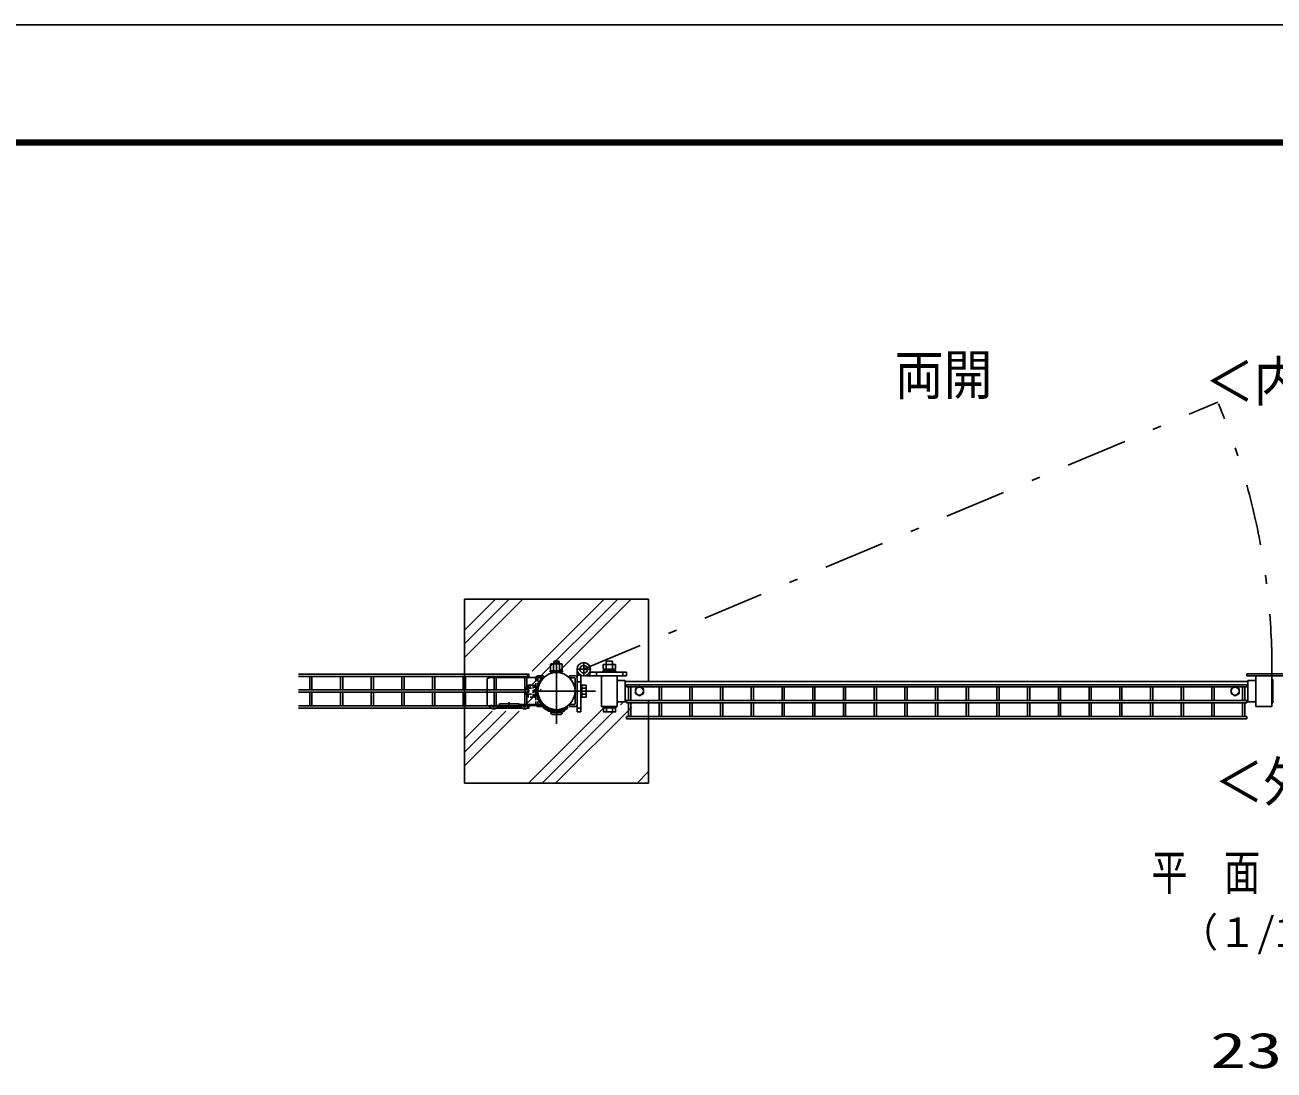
# Model space of a CAD drawing. Units: millimetres, scale not verified. Extents: x -4455 to 4455, y -3150 to 3150.
# Drawn here: x -362 to 1672, y 1448 to 3150 of the extents above; entities that cross this region are included whole.
import ezdxf
from ezdxf.enums import TextEntityAlignment as Align

# ---------------------------------------------------------------- set-up
doc = ezdxf.new("R2010")
doc.units = ezdxf.units.MM
doc.header["$LTSCALE"] = 20
doc.linetypes.add('USER1', pattern=[10.7, 5, -2.5, 0.7, -2.5])
doc.linetypes.add('USER2', pattern=[0.375, 0.25, -0.125])
for name, color, linetype, lineweight in [('0-0_外形線', 7, 'Continuous', 25), ('0-1_寸法線', 4, 'Continuous', 25), ('0-2_0', 3, 'USER2', 25), ('0-5_軸線', 2, 'USER1', 25), ('0-6_扉縦枠', 7, 'Continuous', 25), ('0-7_丁番', 3, 'Continuous', 25), ('0-9_ハッチング', 4, 'Continuous', 25), ('0-C_1', 7, 'Continuous', 25), ('0-D_継手', 3, 'Continuous', 25), ('0-E_2', 7, 'Continuous', 25), ('1-3_NER', 30, 'Continuous', 25)]:
    doc.layers.add(name, color=color, linetype=linetype, lineweight=lineweight)
doc.styles.add('ＭＳ ゴシック', font='')
doc.styles.get('ＭＳ ゴシック').set_extended_font_data('MS Gothic')

msp = doc.modelspace()

# ---------------------------------------------------------------- linework, layer by layer
at = {"layer": '0-0_外形線'}
for p, q in [((353.26, 2214.93), (653.26, 2214.93)), ((353.26, 1914.93), (353.26, 2214.93)), ((653.26, 2214.93), (653.26, 2080.43)), ((472.82, 2089.93), (482.29, 2089.93)), ((479.05, 2086.73), (482.29, 2086.73)), ((482.29, 2086.73), (482.29, 2089.93)), ((533.7, 2089.93), (524.23, 2089.93)), ((524.23, 2086.73), (524.23, 2089.93)), ((532.51, 2086.73), (524.23, 2086.73)), ((533.51, 2044.13), (533.51, 2085.73)), ((536.7, 2086.93), (536.7, 2042.93)), ((615.26, 2082.38), (602.26, 2082.38)), ((615.26, 2082.38), (615.26, 2047.48)), ((1629.26, 2080.43), (615.26, 2080.43)), ((1629.26, 2082.38), (1642.26, 2082.38)), ((1629.26, 2082.38), (1629.26, 2047.48)), ((1642.26, 2089.93), (1668.26, 2089.93)), ((1642.26, 2089.93), (1642.26, 2039.93)), ((1669.86, 2083.93), (1668.26, 2083.93)), ((1668.26, 2083.93), (1668.26, 2045.93)), ((1669.86, 2083.93), (1669.86, 2045.93)), ((631.72, 2068.68), (638.21, 2072.43)), ((631.72, 2061.18), (631.72, 2068.68)), ((631.72, 2061.18), (638.21, 2057.43)), ((644.71, 2068.68), (638.21, 2072.43)), ((644.71, 2061.18), (638.21, 2057.43)), ((644.71, 2061.18), (644.71, 2068.68)), ((1601.77, 2068.68), (1608.26, 2072.43)), ((1601.77, 2061.18), (1601.77, 2068.68)), ((1601.77, 2061.18), (1608.26, 2057.43)), ((1614.76, 2068.68), (1608.26, 2072.43)), ((1614.76, 2061.18), (1608.26, 2057.43)), ((1614.76, 2061.18), (1614.76, 2068.68)), ((472.82, 2039.93), (479.5, 2039.93)), ((524.23, 2043.13), (524.23, 2039.93)), ((532.51, 2043.13), (524.23, 2043.13)), ((533.7, 2039.93), (524.23, 2039.93)), ((615.26, 2047.48), (602.26, 2047.48)), ((1629.26, 2049.43), (615.26, 2049.43)), ((653.26, 2049.43), (653.26, 1914.93)), ((1629.26, 2047.48), (1642.26, 2047.48)), ((1669.86, 2045.93), (1668.26, 2045.93)), ((653.26, 1914.93), (353.26, 1914.93))]:
    msp.add_line(p, q, dxfattribs=at)
msp.add_lwpolyline([(1668.26, 2089.93), (1668.26, 2039.93), (1642.26, 2039.93)], dxfattribs=at)
for centre, radius in [((503.26, 2064.93), 30.25), ((638.21, 2064.93), 6.5), ((1608.26, 2064.93), 6.5)]:
    msp.add_circle(centre, radius, dxfattribs=at)
for centre, radius, start, end in [((472.82, 2086.93), 3, 90, 172.33963), ((532.51, 2085.73), 1, 0, 90), ((533.7, 2086.93), 3, 0, 90), ((472.82, 2042.93), 3, 212.23316, 270), ((532.51, 2044.13), 1, 270, 0), ((533.7, 2042.93), 3, 270, 0)]:
    msp.add_arc(centre, radius, start, end, dxfattribs=at)
at = {"layer": '0-2_0'}
for p, q in [((467.8, 2075.4), (467.8, 2054.4)), ((469.8, 2075.4), (467.8, 2075.4)), ((469.8, 2075.4), (469.8, 2054.4)), ((469.82, 2042.93), (469.82, 2087.33)), ((473.01, 2085.73), (473.01, 2044.13)), ((474.01, 2086.73), (479.05, 2086.73)), ((452.3, 2069.9), (452.3, 2059.9)), ((457.3, 2069.9), (452.3, 2069.9)), ((452.3, 2059.9), (457.3, 2059.9)), ((457.3, 2069.8), (465.3, 2069.8)), ((457.3, 2059.99), (465.3, 2059.99)), ((465.3, 2055.08), (457.3, 2055.08)), ((467.8, 2074.1), (465.3, 2074.1)), ((465.3, 2055.7), (467.8, 2055.7)), ((467.8, 2054.4), (469.8, 2054.4)), ((474.01, 2043.13), (482.29, 2043.13)), ((479.5, 2039.93), (482.29, 2039.93)), ((482.29, 2043.13), (482.29, 2039.93))]:
    msp.add_line(p, q, dxfattribs=at)
at = {"layer": '0-2_0', "color": 7, "linetype": 'Continuous'}
for p, q in [((493.75, 2029.98), (512.78, 2029.98)), ((509.23, 2026.72), (497.29, 2026.72))]:
    msp.add_line(p, q, dxfattribs=at)
at = {"layer": '0-2_0', "linetype": 'Continuous'}
msp.add_lwpolyline([(-4455.28, 3150.1), (4454.72, 3150.1), (4454.72, -3149.9), (-4455.28, -3149.9)], close=True, dxfattribs=at)
at = {"layer": '0-2_0', "color": 7, "linetype": 'Continuous'}
for points in [[(-4155.28, 2962.6), (4154.72, 2962.6), (4154.72, -2962.4), (-4155.28, -2962.4)], [(-4153.41, 2960.72), (4152.84, 2960.72), (4152.84, -2960.53), (-4153.41, -2960.53)], [(-4151.53, 2958.85), (4150.97, 2958.85), (4150.97, -2958.65), (-4151.53, -2958.65)], [(-4149.66, 2956.97), (4149.09, 2956.97), (4149.09, -2956.78), (-4149.66, -2956.78)], [(-4147.78, 2955.1), (4147.22, 2955.1), (4147.22, -2954.9), (-4147.78, -2954.9)]]:
    msp.add_lwpolyline(points, close=True, dxfattribs=at)
at = {"layer": '0-2_0'}
msp.add_lwpolyline([(457.3, 2055.08), (457.3, 2074.71), (465.3, 2074.71), (465.3, 2055.08)], dxfattribs=at)
for centre, radius, start, end in [((474.01, 2085.73), 1, 90, 180), ((472.82, 2042.93), 3, 180.03598, 212.27571), ((474.01, 2044.13), 1, 180, 270)]:
    msp.add_arc(centre, radius, start, end, dxfattribs=at)
at = {"layer": '0-2_0', "color": 7, "linetype": 'Continuous'}
for centre, start, end in [((497.29, 2030.27), 184.74641, 270), ((509.23, 2030.27), 270, 355.25359)]:
    msp.add_arc(centre, 3.56, start, end, dxfattribs=at)
at = {"layer": '0-5_軸線'}
for p, q in [((503.26, 2011.84), (503.26, 2118.02)), ((566.94, 2064.93), (439.58, 2064.93))]:
    msp.add_line(p, q, dxfattribs=at)
at = {"layer": '0-6_扉縦枠'}
for p, q in [((602.26, 2089.93), (576.26, 2089.93)), ((602.26, 2039.93), (602.26, 2089.93))]:
    msp.add_line(p, q, dxfattribs=at)
msp.add_lwpolyline([(602.26, 2039.93), (576.26, 2039.93), (576.26, 2089.93)], dxfattribs=at)
at = {"layer": '0-7_丁番', "color": 2}
for p, q in [((547.38, 2100.61), (536.62, 2100.61)), ((547.64, 2100.61), (547.46, 2100.61)), ((547.55, 2100.79), (547.55, 2111.55)), ((547.55, 2100.52), (547.55, 2100.7)), ((547.55, 2100.43), (547.55, 2089.67)), ((547.74, 2100.61), (558.5, 2100.61))]:
    msp.add_line(p, q, dxfattribs=at)
at = {"layer": '0-7_丁番'}
for p, q in [((536.7, 2031.09), (536.7, 2098.87)), ((557.26, 2089.93), (557.26, 2095.93)), ((617.26, 2095.93), (557.35, 2095.93)), ((599.75, 2095.93), (578.75, 2095.93)), ((579.43, 2108.43), (599.06, 2108.43)), ((579.43, 2100.43), (579.43, 2108.43)), ((599.06, 2100.43), (579.43, 2100.43)), ((580.05, 2100.43), (580.05, 2097.93)), ((584.34, 2108.43), (584.34, 2100.43)), ((594.16, 2108.43), (594.16, 2100.43)), ((598.45, 2097.93), (598.45, 2100.43)), ((599.06, 2108.43), (599.06, 2100.43)), ((599.75, 2095.93), (599.75, 2097.93)), ((617.26, 2089.93), (617.26, 2095.93)), ((536.7, 2091.09), (542.7, 2091.09)), ((542.7, 2031.09), (542.7, 2091)), ((544.7, 2075.4), (542.7, 2075.4)), ((544.7, 2075.4), (544.7, 2054.4)), ((544.7, 2074.71), (551.7, 2074.71)), ((617.26, 2089.93), (549.48, 2089.93)), ((551.7, 2074.71), (551.7, 2055.08)), ((1627.46, 2093.13), (1627.46, 2089.93)), ((1627.46, 2093.13), (1704.26, 2093.13)), ((1627.46, 2089.93), (1704.26, 2089.93)), ((544.7, 2054.4), (542.7, 2054.4)), ((544.7, 2069.8), (551.7, 2069.8)), ((544.7, 2059.99), (551.7, 2059.99)), ((551.7, 2055.08), (544.7, 2055.08)), ((579.1, 2037.93), (579.1, 2039.93)), ((579.1, 2039.93), (599.42, 2039.93)), ((600.1, 2037.93), (579.1, 2037.93)), ((584.7, 2037.93), (584.7, 2030.93)), ((594.51, 2037.93), (594.51, 2030.93)), ((600.1, 2039.93), (600.1, 2037.93)), ((536.7, 2031.09), (542.7, 2031.09))]:
    msp.add_line(p, q, dxfattribs=at)
at = {"layer": '0-7_丁番', "color": 4}
for p, q in [((568.26, 2089.93), (568.26, 2095.93)), ((611.26, 2089.93), (611.26, 2095.95)), ((536.7, 2080.09), (542.71, 2080.09)), ((536.7, 2037.09), (542.72, 2037.09))]:
    msp.add_line(p, q, dxfattribs=at)
at = {"layer": '0-7_丁番'}
for points in [[(599.75, 2097.93), (578.75, 2097.93), (578.75, 2095.93)], [(594.25, 2108.43), (594.25, 2113.43), (584.25, 2113.43), (584.25, 2108.43)], [(599.42, 2037.93), (599.42, 2030.93), (579.79, 2030.93), (579.79, 2037.93)]]:
    msp.add_lwpolyline(points, dxfattribs=at)
for radius in [10.85, 6.15]:
    msp.add_circle((547.56, 2100.61), radius, dxfattribs=at)
at = {"layer": '0-9_ハッチング', "linetype": 'USER1'}
msp.add_line((547.38, 2100.61), (1579.96, 2535.46), dxfattribs=at)
at = {"layer": '0-9_ハッチング'}
for p, q in [((353.26, 2119.91), (448.28, 2214.93)), ((353.26, 2142.01), (426.18, 2214.93)), ((353.26, 2164.1), (404.09, 2214.93)), ((462.74, 2074.71), (602.96, 2214.93)), ((463.36, 2097.43), (580.86, 2214.93)), ((504.96, 2094.84), (625.06, 2214.93)), ((454.01, 2088.08), (458.86, 2092.93)), ((454.01, 2043.88), (465.21, 2055.08)), ((455.21, 2067.18), (457.55, 2069.52)), ((457.93, 2069.9), (462.55, 2074.52)), ((475.05, 2064.92), (478.26, 2068.13)), ((457.64, 1914.93), (582.64, 2039.93)), ((501.83, 1914.93), (625.71, 2038.81)), ((607.51, 2042.7), (612.28, 2047.48)), ((353.26, 1943.13), (442.56, 2032.43)), ((353.26, 1965.23), (420.46, 2032.43)), ((353.26, 1987.33), (398.36, 2032.43)), ((479.74, 1914.93), (595.73, 2030.93)), ((634.42, 1914.93), (653.26, 1933.77))]:
    msp.add_line(p, q, dxfattribs=at)
at = {"layer": '0-9_ハッチング', "linetype": 'USER1'}
msp.add_arc((554.83, 2100.79), 1113.48, 359.45045, 22.82564, dxfattribs=at)
at = {"layer": '0-C_1'}
for p, q in [((492.72, 2097.96), (492.72, 2096.18)), ((492.72, 2097.96), (512.96, 2097.96)), ((492.72, 2096.18), (512.96, 2096.18)), ((493.58, 2098.21), (493.58, 2097.96)), ((498.35, 2099.15), (498.35, 2097.96)), ((507.87, 2099.16), (507.87, 2097.96)), ((512.64, 2098.23), (512.64, 2097.96)), ((512.96, 2097.96), (512.96, 2096.18))]:
    msp.add_line(p, q, dxfattribs=at)
at = {"layer": '0-D_継手'}
for p, q in [((395.26, 2087.33), (390.26, 2085.33)), ((479.05, 2087.33), (395.26, 2087.33)), ((479.05, 2085.4), (479.05, 2087.33)), ((395.73, 2041.33), (395.73, 2038.33)), ((395.73, 2041.33), (395.73, 2038.33)), ((397.23, 2041.33), (395.73, 2041.33)), ((410.23, 2041.33), (405.23, 2041.33)), ((406.73, 2041.33), (406.73, 2038.33)), ((406.73, 2038.33), (445.73, 2038.33)), ((410.23, 2044.33), (442.23, 2044.33)), ((410.23, 2041.33), (410.23, 2044.33)), ((426.23, 2035.95), (426.23, 2046.7)), ((442.23, 2044.33), (442.23, 2041.33)), ((442.23, 2042.93), (478.8, 2042.93)), ((447.23, 2041.33), (442.23, 2041.33)), ((442.23, 2041.33), (478.2, 2041.33)), ((445.73, 2041.33), (445.73, 2038.33)), ((455.23, 2041.33), (456.73, 2041.33)), ((456.73, 2041.33), (456.73, 2038.33)), ((461.12, 2041.33), (456.73, 2038.79)), ((515.47, 2032.29), (516.72, 2034.46)), ((520.61, 2038.55), (521.53, 2037.24))]:
    msp.add_line(p, q, dxfattribs=at)
msp.add_lwpolyline([(395.26, 2039.33), (390.26, 2041.33), (390.26, 2085.33)], dxfattribs=at)
for centre, radius, start, end in [((503.26, 2064.93), 31.71, 139.77274, 303.33446), ((503.26, 2063.33), 31.85, 179.99999, 304.99999), ((401.23, 2043.43), 7.5, 222.83334, 317.16531), ((401.23, 2045.8), 6, 228.18952, 311.8105), ((451.23, 2043.43), 7.5, 222.83467, 317.16669), ((451.23, 2045.8), 6, 228.18949, 311.8105), ((503.26, 2063.33), 33.35, 221.27474, 291.47245)]:
    msp.add_arc(centre, radius, start, end, dxfattribs=at)
at = {"layer": '0-E_2'}
for p, q in [((494.86, 2109.5), (493.58, 2108.77)), ((493.58, 2098.21), (493.58, 2108.77)), ((511.36, 2109.5), (494.86, 2109.5)), ((498.35, 2099.15), (498.35, 2108.77)), ((499.78, 2113.9), (498.91, 2113.03)), ((498.91, 2113.03), (498.91, 2109.5)), ((507.62, 2113.03), (498.91, 2113.03)), ((506.74, 2113.9), (499.78, 2113.9)), ((506.74, 2113.9), (507.62, 2113.03)), ((507.62, 2113.03), (507.62, 2109.5)), ((507.87, 2099.16), (507.87, 2108.77)), ((511.36, 2109.5), (512.64, 2108.77)), ((512.64, 2098.23), (512.64, 2108.77))]:
    msp.add_line(p, q, dxfattribs=at)
at = {"layer": '0-E_2', "color": 4}
for p, q in [((499.78, 2113.9), (499.78, 2109.5)), ((506.74, 2113.9), (506.74, 2109.5))]:
    msp.add_line(p, q, dxfattribs=at)
at = {"layer": '0-E_2'}
for centre, radius, start, end in [((494.86, 2100.89), 8.61, 66.12587, 90.00027), ((503.1, 2093.76), 15.74, 72.36212, 107.59195), ((511.36, 2100.89), 8.61, 90, 113.89252)]:
    msp.add_arc(centre, radius, start, end, dxfattribs=at)
at = {"layer": '1-3_NER'}
for p, q in [((458.26, 2092.53), (83.26, 2092.53)), ((458.26, 2088.93), (83.26, 2088.93)), ((101.46, 2066.73), (101.46, 2088.93)), ((105.06, 2066.73), (105.06, 2088.93)), ((151.46, 2066.73), (151.46, 2088.93)), ((155.06, 2066.73), (155.06, 2088.93)), ((201.46, 2066.73), (201.46, 2088.93)), ((205.06, 2066.73), (205.06, 2088.93)), ((251.46, 2066.73), (251.46, 2088.93)), ((255.06, 2066.73), (255.06, 2088.93)), ((301.46, 2066.73), (301.46, 2088.93)), ((305.06, 2066.73), (305.06, 2088.93)), ((351.46, 2066.73), (351.46, 2088.93)), ((355.06, 2066.73), (355.06, 2088.93)), ((401.46, 2066.73), (401.46, 2088.93)), ((405.06, 2066.73), (405.06, 2088.93)), ((451.46, 2066.73), (451.46, 2088.93)), ((455.06, 2066.73), (455.06, 2088.93)), ((458.26, 2092.53), (458.26, 2088.93)), ((1627.26, 2075.23), (617.26, 2075.23)), ((617.26, 2075.23), (617.26, 2071.63)), ((1627.26, 2075.23), (1627.26, 2071.63)), ((458.26, 2066.73), (83.26, 2066.73)), ((458.26, 2063.13), (83.26, 2063.13)), ((101.46, 2040.92), (101.46, 2063.13)), ((105.06, 2040.92), (105.06, 2063.13)), ((151.46, 2040.92), (151.46, 2063.13)), ((155.06, 2040.92), (155.06, 2063.13)), ((201.46, 2040.92), (201.46, 2063.13)), ((205.06, 2040.92), (205.06, 2063.13)), ((251.46, 2040.92), (251.46, 2063.13)), ((255.06, 2040.92), (255.06, 2063.13)), ((301.46, 2040.92), (301.46, 2063.13)), ((305.06, 2040.92), (305.06, 2063.13)), ((351.46, 2040.92), (351.46, 2063.13)), ((355.06, 2040.92), (355.06, 2063.13)), ((401.46, 2040.92), (401.46, 2063.13)), ((405.06, 2040.92), (405.06, 2063.13)), ((451.46, 2040.92), (451.46, 2063.13)), ((455.06, 2040.92), (455.06, 2063.13)), ((458.26, 2066.73), (458.26, 2063.13)), ((1627.26, 2071.63), (617.26, 2071.63)), ((620.46, 2049.43), (620.46, 2071.63)), ((624.06, 2049.43), (624.06, 2071.63)), ((670.46, 2049.43), (670.46, 2071.63)), ((674.06, 2049.43), (674.06, 2071.63)), ((720.46, 2049.43), (720.46, 2071.63)), ((724.06, 2049.43), (724.06, 2071.63)), ((770.46, 2049.43), (770.46, 2071.63)), ((774.06, 2049.43), (774.06, 2071.63)), ((820.46, 2049.43), (820.46, 2071.63)), ((824.06, 2049.43), (824.06, 2071.63)), ((870.46, 2049.43), (870.46, 2071.63)), ((874.06, 2049.43), (874.06, 2071.63)), ((920.46, 2049.43), (920.46, 2071.63)), ((924.06, 2049.43), (924.06, 2071.63)), ((970.46, 2049.43), (970.46, 2071.63)), ((974.06, 2049.43), (974.06, 2071.63)), ((1020.46, 2049.43), (1020.46, 2071.63)), ((1024.06, 2049.43), (1024.06, 2071.63)), ((1070.46, 2049.43), (1070.46, 2071.63)), ((1074.06, 2049.43), (1074.06, 2071.63)), ((1120.46, 2049.43), (1120.46, 2071.63)), ((1124.06, 2049.43), (1124.06, 2071.63)), ((1170.46, 2049.43), (1170.46, 2071.63)), ((1174.06, 2049.43), (1174.06, 2071.63)), ((1220.46, 2049.43), (1220.46, 2071.63)), ((1224.06, 2049.43), (1224.06, 2071.63)), ((1270.46, 2049.43), (1270.46, 2071.63)), ((1274.06, 2049.43), (1274.06, 2071.63)), ((1320.46, 2049.43), (1320.46, 2071.63)), ((1324.06, 2049.43), (1324.06, 2071.63)), ((1370.46, 2049.43), (1370.46, 2071.63)), ((1374.06, 2049.43), (1374.06, 2071.63)), ((1420.46, 2049.43), (1420.46, 2071.63)), ((1424.06, 2049.43), (1424.06, 2071.63)), ((1470.46, 2049.43), (1470.46, 2071.63)), ((1474.06, 2049.43), (1474.06, 2071.63)), ((1520.46, 2049.43), (1520.46, 2071.63)), ((1524.06, 2049.43), (1524.06, 2071.63)), ((1570.46, 2049.43), (1570.46, 2071.63)), ((1574.06, 2049.43), (1574.06, 2071.63)), ((1620.46, 2049.43), (1620.46, 2071.63)), ((1624.06, 2049.43), (1624.06, 2071.63)), ((458.26, 2040.92), (83.26, 2040.92)), ((458.26, 2037.32), (83.26, 2037.32)), ((458.26, 2040.92), (458.26, 2037.32)), ((1627.26, 2045.83), (617.26, 2045.83)), ((620.46, 2023.62), (620.46, 2045.83)), ((624.06, 2023.62), (624.06, 2045.83)), ((670.46, 2023.62), (670.46, 2045.83)), ((674.06, 2023.62), (674.06, 2045.83)), ((720.46, 2023.62), (720.46, 2045.83)), ((724.06, 2023.62), (724.06, 2045.83)), ((770.46, 2023.62), (770.46, 2045.83)), ((774.06, 2023.62), (774.06, 2045.83)), ((820.46, 2023.62), (820.46, 2045.83)), ((824.06, 2023.62), (824.06, 2045.83)), ((870.46, 2023.62), (870.46, 2045.83)), ((874.06, 2023.62), (874.06, 2045.83)), ((920.46, 2023.62), (920.46, 2045.83)), ((924.06, 2023.62), (924.06, 2045.83)), ((970.46, 2023.62), (970.46, 2045.83)), ((974.06, 2023.62), (974.06, 2045.83)), ((1020.46, 2023.62), (1020.46, 2045.83)), ((1024.06, 2023.62), (1024.06, 2045.83)), ((1070.46, 2023.62), (1070.46, 2045.83)), ((1074.06, 2023.62), (1074.06, 2045.83)), ((1120.46, 2023.62), (1120.46, 2045.83)), ((1124.06, 2023.62), (1124.06, 2045.83)), ((1170.46, 2023.62), (1170.46, 2045.83)), ((1174.06, 2023.62), (1174.06, 2045.83)), ((1220.46, 2023.62), (1220.46, 2045.83)), ((1224.06, 2023.62), (1224.06, 2045.83)), ((1270.46, 2023.62), (1270.46, 2045.83)), ((1274.06, 2023.62), (1274.06, 2045.83)), ((1320.46, 2023.62), (1320.46, 2045.83)), ((1324.06, 2023.62), (1324.06, 2045.83)), ((1370.46, 2023.62), (1370.46, 2045.83)), ((1374.06, 2023.62), (1374.06, 2045.83)), ((1420.46, 2023.62), (1420.46, 2045.83)), ((1424.06, 2023.62), (1424.06, 2045.83)), ((1470.46, 2023.62), (1470.46, 2045.83)), ((1474.06, 2023.62), (1474.06, 2045.83)), ((1520.46, 2023.62), (1520.46, 2045.83)), ((1524.06, 2023.62), (1524.06, 2045.83)), ((1570.46, 2023.62), (1570.46, 2045.83)), ((1574.06, 2023.62), (1574.06, 2045.83)), ((1620.46, 2023.62), (1620.46, 2045.83)), ((1624.06, 2023.62), (1624.06, 2045.83)), ((1627.26, 2049.43), (1627.26, 2045.83)), ((1627.26, 2023.62), (617.26, 2023.62)), ((617.26, 2023.62), (617.26, 2020.02)), ((1627.26, 2020.02), (617.26, 2020.02)), ((1627.26, 2023.62), (1627.26, 2020.02))]:
    msp.add_line(p, q, dxfattribs=at)
msp.add_lwpolyline([(1627.26, 2049.43), (617.26, 2049.43), (617.26, 2045.83)], dxfattribs=at)

# ---------------------------------------------------------------- texts
at = {"layer": '0-0_外形線', "style": 'ＭＳ ゴシック', "width": 0.9}
for s, p in [('両開', (1053.79, 2528.28)), ('＜内＞', (1559.23, 2517.71)), ('＜外＞', (1574.67, 1865.22))]:
    msp.add_text(s, height=64.96, dxfattribs=at).set_placement(p, align=Align.BOTTOM_LEFT)
at = {"layer": '0-1_寸法線', "color": 2, "style": 'ＭＳ ゴシック', "width": 1.5}
msp.add_text('2340', height=57.77, dxfattribs=at).set_placement((1567.55, 1433.53), align=Align.BOTTOM_LEFT)
at = {"layer": '0-C_1', "style": 'ＭＳ ゴシック'}
for s, height, width, p in [('平\u3000面\u3000図', 57.77, 0.75, (1471.83, 1723.49)), ('（１/15）', 48.09, 0.95, (1518.25, 1633.58))]:
    msp.add_text(s, height=height, dxfattribs=dict(at, width=width)).set_placement(p, align=Align.BOTTOM_LEFT)

doc.saveas('drawing.dxf')
